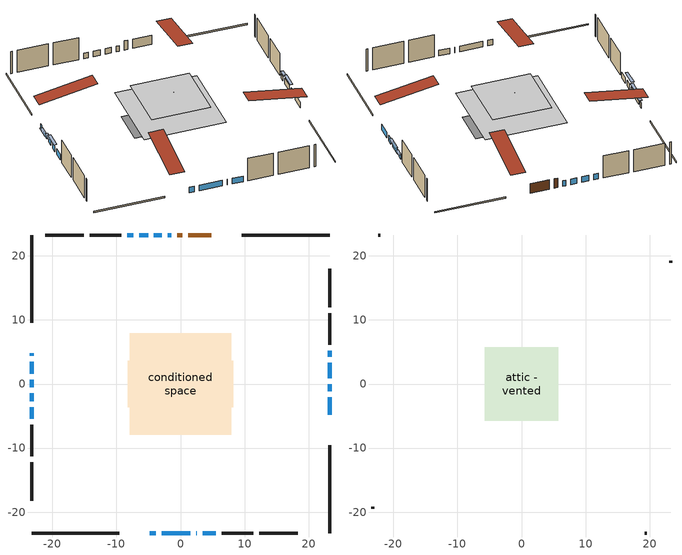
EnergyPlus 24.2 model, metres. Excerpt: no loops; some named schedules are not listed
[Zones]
conditioned space
 floor outside (Floor1 construction): -1,-1 -1,1 1,1 1,-1 z0
 floor outside (Floor2 construction): -1.86,-1.86 -1.86,1.86 1.86,1.86 1.86,-1.86 z0
 floor adiabatic (AdiabaticFloorConstruction): -7.91,-7.91 -7.91,7.91 7.91,7.91 7.91,-7.91 z2.44
 floor foundation (Slab1 construction): -8.22,-3.63 -8.22,3.63 8.22,3.63 8.22,-3.63 z0
 wall outside (RimJoist1 construction): 23.26,23.26 9.57,23.26 / -23.26,-23.26 -9.57,-23.26 / -23.26,23.26 -23.26,9.57 / 23.26,-23.26 23.26,-9.57 z0:0.3
 wall outside (AdiabaticWallConstruction 1): 4.83,23.26 1.19,23.26 / 0.26,23.26 -0.49,23.26 z0:2.03
 wall outside (AdiabaticWallConstruction): -1.42,23.26 -2,23.26 / -23.26,4.83 -23.26,4.37 / 23.26,-4.83 23.26,-2.09 / 23.26,-1.16 23.26,-0.02 / -2.92,23.26 -4.14,23.26 / -5.07,23.26 -6.44,23.26 / -4.83,-23.26 -3.88,-23.26 / -2.95,-23.26 1.51,-23.26 / -7.37,23.26 -8.29,23.26 / -23.26,0.69 -23.26,-0.53 / -23.26,-1.46 -23.26,-2.68 / 23.26,0.91 23.26,3.35 / 2.43,-23.26 2.52,-23.26 / 3.44,-23.26 5.51,-23.26 / -23.26,-3.61 -23.26,-5.44 z0:1.22; -23.26,3.45 -23.26,1.62 z0:0.61; 23.26,4.28 23.26,5.2 z0:0.92
 wall outside (Wall1 construction): -9.22,23.26 -14.16,23.26 / 6.44,-23.26 11.38,-23.26 / -23.26,-6.37 -23.26,-11.31 / 23.26,6.12 23.26,11.07 z0:4.88
 wall outside (Wall2 construction): -15.09,23.26 -21.1,23.26 / 12.31,-23.26 18.32,-23.26 / -23.26,-12.24 -23.26,-18.25 / 23.26,11.99 23.26,18 z0:4.88
 window (WindowConstruction): -1.42,23.26 -1.99,23.26 z0:1.22
 window (WindowConstruction 5): -23.26,4.83 -23.26,4.38 z0:1.22
 window (WindowConstruction 6): 23.26,-4.83 23.26,-2.09 z0:1.22
 window (WindowConstruction 7): 23.26,-1.16 23.26,-0.02 z0:1.22
 window (WindowConstruction 8): -2.92,23.26 -4.14,23.26 z0:1.22
 window (WindowConstruction 9): -5.07,23.26 -6.44,23.26 z0:1.22
 window (WindowConstruction 10): -4.83,-23.26 -3.88,-23.26 z0:1.22
 window (WindowConstruction 11): -2.95,-23.26 1.51,-23.26 z0:1.22
 window (WindowConstruction 1): -7.37,23.26 -8.29,23.26 z0:1.22
 window (WindowConstruction 12): -23.26,3.45 -23.26,1.62 z0:0.61
 window (WindowConstruction 13): -23.26,0.69 -23.26,-0.53 z0:1.22
 window (WindowConstruction 14): -23.26,-1.46 -23.26,-2.68 z0:1.22
 window (WindowConstruction 15): 23.26,0.91 23.26,3.35 z0:1.22
 window (WindowConstruction 16): 23.26,4.28 23.26,5.19 z0:0.91
 window (WindowConstruction 2): 2.44,-23.26 2.51,-23.26 z0:1.22
 window (WindowConstruction 3): 3.44,-23.26 5.51,-23.26 z0:1.22
 window (WindowConstruction 4): -23.26,-3.61 -23.26,-5.44 z0:1.22
 door (Door): 4.83,23.26 1.19,23.26 z0:2.03
 door (Door 1): 0.26,23.26 -0.49,23.26 z0:2.03
 ceiling adiabatic (AdiabaticFloorConstruction): 7.91,-7.91 7.91,7.91 -7.91,7.91 -7.91,-7.91 z2.44
 roof outside (Roof1 construction): -1,1 -1,-1 1,-1 1,1 z4.88
attic - vented
 floor to conditioned space (Floor3 construction Reversed): -5.71,-5.71 -5.71,5.71 5.71,5.71 5.71,-5.71 z4.88
 wall outside (Wall3 construction): -22.03,23.26 -22.33,23.26 / 19.25,-23.26 19.55,-23.26 / -23.26,-19.18 -23.26,-19.48 / 23.26,18.93 23.26,19.23 z0:4.88
 roof outside (Roof2 construction): 5.76,23.26,4.88 5.76,11.91,6.77 8.64,11.91,6.77 8.64,23.26,4.88; -5.76,-23.26,4.88 -5.76,-11.91,6.77 -8.64,-11.91,6.77 -8.64,-23.26,4.88; -23.26,5.76,4.88 -11.91,5.76,6.77 -11.91,8.64,6.77 -23.26,8.64,4.88; 23.26,-5.76,4.88 11.91,-5.76,6.77 11.91,-8.64,6.77 23.26,-8.64,4.88
shading: -23.26,1.24 -23.26,3.83 -23.79,3.83 -23.79,1.24 z0.99; -23.26,-0.91 -23.26,1.07 -23.79,1.07 -23.79,-0.91 z1.6; -23.26,-3.72 -23.26,-0.42 -23.79,-0.42 -23.79,-3.72 z2.26; 23.26,3.73 23.26,0.53 23.79,0.53 23.79,3.73 z1.6; 23.26,5.57 23.26,3.9 23.79,3.9 23.79,5.57 z1.3
[Building]
Building 1: Terrain=Suburbs
[Site:Location]
Vancouver Intl AP_BC: Latitude {deg}=49.19; Longitude {deg}=-123.18; Time Zone {hr}=-8; Elevation {m}=4; Keep Site Location Information=Yes
[Site:GroundTemperature:Shallow]
8.06451, 6.96315, 6.87495, 7.3976, 9.49575, 11.5841, 13.3946, 14.5416, 14.639, 13.7062, 11.9418, 9.91751
[Site:WaterMainsTemperature]
Calculation Method=Schedule; Temperature Schedule=mains temperature schedule
[Material] Roughness=Rough; Thermal Absorptance=0.9
Name | Thickness {m} | Conductivity {W/m-K} | Density {kg/m3} | Specific Heat {J/kg-K} | Solar Absorptance | Visible Absorptance
asphalt or fiberglass shingles | 0.00635 | 0.162714 | 1121.4 | 1465.45 | 0.4 | 0.4
ceiling loosefill ins | 0.169333 | 0.0480833 | 16.02 | 1046.75 | 0.7 | 0.7
ceiling stud and cavity | 0.1397 | 0.125533 | 65.682 | 1177.47 | 0.7 | 0.7
concrete 4.0 in. | 0.1016 | 1.803125 | 2242.8 | 837.4 | 0.7 | 0.7
door material | 0.04445 | 0.053851 | 512.64 | 1214.23 | 0.7 | 0.7
floor covering | 0.0127 | 0.0433444 | 54.468 | 1339.84 | 0.6 | 0.6
floor rigid ins; roof rigid ins | 0.051816 | 0.029427 | 32.04 | 1214.23 | 0.7 | 0.7
floor rigid ins 1; wall rigid ins | 0.512978 | 0.029427 | 32.04 | 1214.23 | 0.7 | 0.7
floor stud and cavity | 0.1397 | 0.474516 | 92.3553 | 1139.71 | 0.7 | 0.7
floor stud and cavity 1 | 0.1397 | 0.477371 | 92.3553 | 1139.71 | 0.7 | 0.7
floor stud and cavity 2 | 0.1397 | 1.75129 | 37.0049 | 1207.88 | 0.7 | 0.7
furniture material conditioned space 1 | 0.1524 | 0.115458 | 640.8 | 1214.23 | 0.6 | 0.6
gypsum board | 0.0127 | 0.160291 | 801 | 837.4 | 0.6 | 0.6
osb sheathing 0.5 in. | 0.0127 | 0.115458 | 512.64 | 1214.23 | 0.7 | 0.7
osb sheathing 0.75 in. | 0.01905 | 0.115458 | 512.64 | 1214.23 | 0.7 | 0.7
osb sheathing 2.0 in. | 0.0508 | 0.115458 | 512.64 | 1214.23 | 0.7 | 0.7
rim joist stud and cavity | 0.0508 | 0.0309689 | 125.044 | 1163.47 | 0.6 | 0.6
roof stud and cavity | 0.2032 | 0.119717 | 78.34581 | 1123.46 | 0.7 | 0.7
wall stud and cavity | 0.1397 | 0.10094 | 139.0536 | 1170.24 | 0.7 | 0.7
wall stud and cavity 1 | 0.1397 | 0.100429 | 139.0536 | 1170.24 | 0.7 | 0.7
wall stud and cavity 2 | 0.0889 | 8.12285 | 50.32683 | 1063.81 | 0.6 | 0.6
wall stud and cavity 3 | 0.0889 | 0.380278 | 52.3479 | 1209.89 | 0.7 | 0.7
wall stud and cavity 4 | 0.0889 | 0.391764 | 83.0341 | 1211.67 | 0.7 | 0.7
wood siding | 0.0254 | 0.102417 | 544.68 | 1172.36 | 0.4 | 0.4
wood siding 1 | 0.00254 | 0.102417 | 544.68 | 1172.36 | 0.4 | 0.4
wood siding 2; wood siding 3; wood siding 4 | 0.0254 | 0.102417 | 544.68 | 1172.36 | 0.7 | 0.7
[WindowMaterial:SimpleGlazingSystem]
Name | U-Factor {W/m2-K} | Solar Heat Gain Coefficient
WindowMaterial | 1.98105 | 0.56
WindowMaterial 1 | 1.90951 | 0.61
WindowMaterial 10 | 1.92882 | 0.59
WindowMaterial 2 | 2.39952 | 0.03
WindowMaterial 3 | 1.93847 | 0.59
WindowMaterial 4 | 1.967427 | 0.57
WindowMaterial 5 | 1.89872 | 0.62
WindowMaterial 6 | 1.88964 | 0.62
WindowMaterial 7 | 1.890774 | 0.62
WindowMaterial 8 | 1.91462 | 0.6
WindowMaterial 9 | 1.887935 | 0.62
[Construction]
AdiabaticFloorConstruction: floor stud and cavity 2, floor rigid ins 1, osb sheathing 0.75 in., floor covering
AdiabaticWallConstruction: wood siding 3, wall rigid ins, wall stud and cavity 3, gypsum board
AdiabaticWallConstruction 1: wood siding 4, wall rigid ins, wall stud and cavity 3, gypsum board
Door; Door 1: door material
Floor1 construction: floor stud and cavity, floor rigid ins, osb sheathing 0.75 in., floor covering
Floor2 construction: floor stud and cavity 1, floor rigid ins, osb sheathing 0.75 in., floor covering
Floor3 construction Reversed: gypsum board, ceiling stud and cavity, ceiling loosefill ins
furniture construction conditioned space 1: furniture material conditioned space 1
PartitionWallConstruction: gypsum board, wall stud and cavity 4, gypsum board
RimJoist1 construction: wood siding 2, osb sheathing 2.0 in., rim joist stud and cavity
Roof1 construction: asphalt or fiberglass shingles, roof rigid ins, osb sheathing 0.75 in., roof stud and cavity, gypsum board
Roof2 construction: asphalt or fiberglass shingles
Slab1 construction: concrete 4.0 in.
Wall1 construction: wood siding, osb sheathing 0.5 in., wall stud and cavity, gypsum board
Wall2 construction: wood siding, osb sheathing 0.5 in., wall stud and cavity 1, gypsum board
Wall3 construction: wood siding 1, wall stud and cavity 2
WindowConstruction: WindowMaterial
WindowConstruction 1; WindowConstruction 4; WindowConstruction 6: WindowMaterial 1
WindowConstruction 10: WindowMaterial 8
WindowConstruction 11: WindowMaterial 9
WindowConstruction 12; WindowConstruction 5: WindowMaterial 4
WindowConstruction 13; WindowConstruction 14; WindowConstruction 15; WindowConstruction 8: WindowMaterial 6
WindowConstruction 16: WindowMaterial 10
WindowConstruction 2: WindowMaterial 2
WindowConstruction 3: WindowMaterial 3
WindowConstruction 7: WindowMaterial 5
WindowConstruction 9: WindowMaterial 7
[Zone] Multiplier=1; Part of Total Floor Area=Yes
Name | Volume {m3}
attic - vented | 40.8614
conditioned space | 649.4
[Space]
Name | Zone | Volume {m3}
attic - vented 1 | attic - vented | 40.8614
conditioned space 1 | conditioned space | 649.4
[ZoneInfiltration:EffectiveLeakageArea]
infil attic - vented 1: Zone or Space=attic - vented 1; Schedule=Always On Discrete; Effective Air Leakage Area {cm2}=5401.24; Stack Coefficient=0.000470632; Wind Coefficient=1.46575e-05
[ZoneMixing]
whole house fan mix: Zone or Space=attic - vented; Schedule=Always On Continuous; Design Flow Rate Calculation Method=Flow/Zone; Design Flow Rate {m3/s}=0; Source Zone or Space=conditioned space
[SurfaceProperty:ExposedFoundationPerimeter]
Slab1: Exposed Perimeter Calculation Method=TotalExposedPerimeter; Total Exposed Perimeter {m}=47.421
[InternalMass] Zone or ZoneList=conditioned space; Space or SpaceList=conditioned space 1
Name | Construction | Surface Area {m2}
furniture mass conditioned space 1 | furniture construction conditioned space 1 | 154.92
partition wall mass | PartitionWallConstruction | 387.3
[Lights]
interior lighting: Zone or ZoneList or Space or SpaceList=conditioned space 1; Schedule=interior lighting schedule; Design Level Calculation Method=LightingLevel; Lighting Level {W}=343.2; Return Air Fraction=0; Fraction Radiant=0.6; Fraction Visible=0.2; Fraction Replaceable=1
[People]
occupants: Zone or ZoneList or Space or SpaceList=conditioned space 1; Number of People Schedule=occupants schedule; Number of People Calculation Method=People; Number of People=3; Fraction Radiant=0.314171; Sensible Heat Fraction=0.56303; Activity Level Schedule=occupants activity schedule; Carbon Dioxide Generation Rate {m3/s-W}=0; Enable ASHRAE 55 Comfort Warnings=No; Mean Radiant Temperature Calculation Type=EnclosureAveraged
[ElectricEquipment] Zone or ZoneList or Space or SpaceList=conditioned space 1; Design Level Calculation Method=EquipmentLevel
Name | Schedule | Design Level {W} | Fraction Latent | Fraction Radiant | Fraction Lost
clothes dryer | clothes dryer schedule | 140.772 | 0.015 | 0.081 | 0.85
clothes washer | clothes washer schedule | 32.1985 | 0.03 | 0.162 | 0.7
cooking range | cooking range schedule | 215.147 | 0.08 | 0.432 | 0.2
dishwasher | dishwasher schedule | 66.8632 | 0.3 | 0.18 | 0.4
fridge | fridge schedule | 72.9452 | 0 | 0.6 | 0
mech vent bath fan 0 | mech vent bath fan 0 schedule | 150.6 | 0 | 0 | 1
mech vent bath fan 1 | mech vent bath fan 1 schedule | 150.6 | 0 | 0 | 1
mech vent house fan | mech vent house fan schedule | 20 | 0 | 0 | 0.5
mech vent house fan cfis | mech vent house fan cfis schedule | 0 | 0 | 0 | 0
mech vent range fan 0 | mech vent range fan 0 schedule | 57 | 0 | 0 | 1
misc plug loads | misc plug loads schedule | 494.7 | 0.045 | 0.513 | 0.1
whole house fan | Always On Discrete | 0 | 0 | 0 | 1
[OtherEquipment] Zone or ZoneList or Space or SpaceList=conditioned space 1; Design Level Calculation Method=EquipmentLevel
Name | Fuel Type | Schedule | Design Level {W} | Fraction Latent | Fraction Radiant | Fraction Lost
clothes dryer 1 | Electricity | clothes dryer schedule | 0 | 0.015 | 0.081 | 0.85
cooking range 1 | Electricity | cooking range schedule | 0 | 0.08 | 0.432 | 0.2
general water use latent | None | general water use schedule | 62.594 | 1 | 0 | 0
general water use sensible | None | general water use schedule | -61.6891 | 0 | 0.6 | 0
mech vent house fan latent load | None | Always On Discrete | 0 | 1 | 0 | 0
mech vent house fan sensible load | None | Always On Discrete | 0 | 0 | 0 | 0
water heater energy adjustment1 | NaturalGas | Always On Discrete | 0.01 | 0 | 0 | 1
[ZoneInfiltration:DesignFlowRate] Zone or ZoneList or Space or SpaceList=conditioned space 1; Schedule=Always On Discrete; Design Flow Rate Calculation Method=Flow/Zone; Design Flow Rate {m3/s}=0
infil flow; natural vent flow; whole house fan flow
[Foundation:Kiva]
Foundation Kiva 1: Initial Indoor Air Temperature {C}=18; Wall Height Above Grade {m}=0.1016; Wall Depth Below Slab {m}=0.2032
[Foundation:Kiva:Settings]
Soil Conductivity {W/m-K}=0.849921; Soil Density {kg/m3}=1842.3; Soil Specific Heat {J/kg-K}=418.7; Ground Solar Absorptivity=0.9; Ground Thermal Absorptivity=0.9; Ground Surface Roughness {m}=0.03; Far-Field Width {m}=40; Deep-Ground Boundary Condition=ZeroFlux; Deep-Ground Depth {m}=40; Minimum Cell Dimension {m}=0.2; Maximum Cell Growth Coefficient=3; Simulation Timestep=Timestep
[Exterior:Lights]
exterior lighting: Schedule=exterior lighting schedule; Design Level {W}=75.6
[EnergyManagementSystem:GlobalVariable]
infil_program_Qfan
infil_program_Qinf
natural_vent_program_Qnv
natural_vent_program_Qwhf
[EnergyManagementSystem:Sensor]
Name | Output:Variable or Output:Meter Index Key | Output:Variable or Output:Meter
airflow_gain | infil flow | Infiltration Sensible Heat Gain Energy
airflow_gain_1 | natural vent flow | Infiltration Sensible Heat Gain Energy
airflow_gain_2 | whole house fan flow | Infiltration Sensible Heat Gain Energy
airflow_loss | infil flow | Infiltration Sensible Heat Loss Energy
airflow_loss_1 | natural vent flow | Infiltration Sensible Heat Loss Energy
airflow_loss_2 | whole house fan flow | Infiltration Sensible Heat Loss Energy
clg_load_cond |  | Cooling:EnergyTransfer:Zone:CONDITIONED SPACE
clg_sp_s; clg_sp_s_1 | cooling setpoint | Schedule Value
clothes_dryer_exhaust_0_sch_s | clothes dryer exhaust 0 schedule | Schedule Value
cool_season | cooling season schedule | Schedule Value
htg_load_cond |  | Heating:EnergyTransfer:Zone:CONDITIONED SPACE
htg_sp_s; htg_sp_s_1 | heating setpoint | Schedule Value
ig_ee_conv | clothes dryer | Electric Equipment Convective Heating Energy
ig_ee_conv_2 | cooking range | Electric Equipment Convective Heating Energy
ig_ee_conv_4 | fridge | Electric Equipment Convective Heating Energy
ig_ee_conv_5 | misc plug loads | Electric Equipment Convective Heating Energy
ig_ee_conv_6 | whole house fan | Electric Equipment Convective Heating Energy
ig_ee_rad | clothes dryer | Electric Equipment Radiant Heating Energy
ig_ee_rad_2 | cooking range | Electric Equipment Radiant Heating Energy
ig_ee_rad_4 | fridge | Electric Equipment Radiant Heating Energy
ig_ee_rad_5 | misc plug loads | Electric Equipment Radiant Heating Energy
ig_ee_rad_6 | whole house fan | Electric Equipment Radiant Heating Energy
ig_lgt_conv | interior lighting | Lights Convective Heating Energy
ig_lgt_rad | interior lighting | Lights Radiant Heating Energy
ig_lgt_vis | interior lighting | Lights Visible Radiation Heating Energy
ig_oe_conv | clothes dryer 1 | Other Equipment Convective Heating Energy
ig_oe_conv_1 | cooking range 1 | Other Equipment Convective Heating Energy
ig_oe_conv_2 | general water use latent | Other Equipment Convective Heating Energy
ig_oe_conv_3 | general water use sensible | Other Equipment Convective Heating Energy
ig_oe_conv_4 | water heater energy adjustment1 | Other Equipment Convective Heating Energy
ig_oe_rad | clothes dryer 1 | Other Equipment Radiant Heating Energy
ig_oe_rad_1 | cooking range 1 | Other Equipment Radiant Heating Energy
ig_oe_rad_2 | general water use latent | Other Equipment Radiant Heating Energy
ig_oe_rad_3 | general water use sensible | Other Equipment Radiant Heating Energy
ig_oe_rad_4 | water heater energy adjustment1 | Other Equipment Radiant Heating Energy
ig_ppl_conv | occupants | People Convective Heating Energy
ig_ppl_rad | occupants | People Radiant Heating Energy
im_conv | furniture mass conditioned space 1 | Surface Inside Face Convection Heat Gain Energy
im_conv_1 | partition wall mass | Surface Inside Face Convection Heat Gain Energy
im_ig | furniture mass conditioned space 1 | Surface Inside Face Internal Gains Radiation Heat Gain Energy
im_ig_1 | partition wall mass | Surface Inside Face Internal Gains Radiation Heat Gain Energy
im_lgt | furniture mass conditioned space 1 | Surface Inside Face Lights Radiation Heat Gain Energy
im_lgt_1 | partition wall mass | Surface Inside Face Lights Radiation Heat Gain Energy
im_sol | furniture mass conditioned space 1 | Surface Inside Face Solar Radiation Heat Gain Energy
im_sol_1 | partition wall mass | Surface Inside Face Solar Radiation Heat Gain Energy
im_surf | furniture mass conditioned space 1 | Surface Inside Face Net Surface Thermal Radiation Heat Gain Energy
im_surf_1 | partition wall mass | Surface Inside Face Net Surface Thermal Radiation Heat Gain Energy
mech_vent_bath_fan_0_sch_s | mech vent bath fan 0 schedule | Schedule Value
mech_vent_bath_fan_1_sch_s | mech vent bath fan 1 schedule | Schedule Value
mech_vent_range_fan_0_sch_s | mech vent range fan 0 schedule | Schedule Value
mv_conv | mech vent bath fan 0 | Electric Equipment Convective Heating Energy
mv_conv_1 | mech vent bath fan 1 | Electric Equipment Convective Heating Energy
mv_conv_2 | mech vent house fan | Electric Equipment Convective Heating Energy
mv_conv_3 | mech vent house fan cfis | Electric Equipment Convective Heating Energy
mv_conv_4 | mech vent range fan 0 | Electric Equipment Convective Heating Energy
mv_conv_5 | mech vent house fan latent load | Other Equipment Convective Heating Energy
mv_conv_6 | mech vent house fan sensible load | Other Equipment Convective Heating Energy
mv_rad | mech vent bath fan 0 | Electric Equipment Radiant Heating Energy
mv_rad_1 | mech vent bath fan 1 | Electric Equipment Radiant Heating Energy
mv_rad_2 | mech vent house fan | Electric Equipment Radiant Heating Energy
mv_rad_3 | mech vent house fan cfis | Electric Equipment Radiant Heating Energy
mv_rad_4 | mech vent range fan 0 | Electric Equipment Radiant Heating Energy
mv_rad_5 | mech vent house fan latent load | Other Equipment Radiant Heating Energy
mv_rad_6 | mech vent house fan sensible load | Other Equipment Radiant Heating Energy
natural_vent_s | natural vent schedule | Schedule Value
out_pb_s |  | Site Outdoor Air Barometric Pressure
out_wt_s |  | Site Outdoor Air Humidity Ratio
site_vw_s |  | Site Wind Speed
ss_back_out | Window1 | Surface Window Shortwave from Zone Back Out Window Heat Transfer Rate
ss_back_out_1 | Window10 | Surface Window Shortwave from Zone Back Out Window Heat Transfer Rate
ss_back_out_10 | Window23 | Surface Window Shortwave from Zone Back Out Window Heat Transfer Rate
ss_back_out_11 | Window24 | Surface Window Shortwave from Zone Back Out Window Heat Transfer Rate
ss_back_out_12 | Window25 | Surface Window Shortwave from Zone Back Out Window Heat Transfer Rate
ss_back_out_13 | Window27 | Surface Window Shortwave from Zone Back Out Window Heat Transfer Rate
ss_back_out_14 | Window3 | Surface Window Shortwave from Zone Back Out Window Heat Transfer Rate
ss_back_out_15 | Window5 | Surface Window Shortwave from Zone Back Out Window Heat Transfer Rate
ss_back_out_16 | Window8 | Surface Window Shortwave from Zone Back Out Window Heat Transfer Rate
ss_back_out_2 | Window11 | Surface Window Shortwave from Zone Back Out Window Heat Transfer Rate
ss_back_out_3 | Window14 | Surface Window Shortwave from Zone Back Out Window Heat Transfer Rate
ss_back_out_4 | Window15 | Surface Window Shortwave from Zone Back Out Window Heat Transfer Rate
ss_back_out_5 | Window16 | Surface Window Shortwave from Zone Back Out Window Heat Transfer Rate
ss_back_out_6 | Window17 | Surface Window Shortwave from Zone Back Out Window Heat Transfer Rate
ss_back_out_7 | Window18 | Surface Window Shortwave from Zone Back Out Window Heat Transfer Rate
ss_back_out_8 | Window2 | Surface Window Shortwave from Zone Back Out Window Heat Transfer Rate
ss_back_out_9 | Window21 | Surface Window Shortwave from Zone Back Out Window Heat Transfer Rate
ss_conv | Door1 | Surface Inside Face Convection Heat Gain Energy
ss_conv_1 | Door5 | Surface Inside Face Convection Heat Gain Energy
ss_conv_10 | Window2 | Surface Inside Face Convection Heat Gain Energy
ss_conv_11 | Window21 | Surface Inside Face Convection Heat Gain Energy
ss_conv_12 | Window23 | Surface Inside Face Convection Heat Gain Energy
ss_conv_13 | Window24 | Surface Inside Face Convection Heat Gain Energy
ss_conv_14 | Window25 | Surface Inside Face Convection Heat Gain Energy
ss_conv_15 | Window27 | Surface Inside Face Convection Heat Gain Energy
ss_conv_16 | Window3 | Surface Inside Face Convection Heat Gain Energy
ss_conv_17 | Window5 | Surface Inside Face Convection Heat Gain Energy
ss_conv_18 | Window8 | Surface Inside Face Convection Heat Gain Energy
ss_conv_2 | Window1 | Surface Inside Face Convection Heat Gain Energy
ss_conv_3 | Window10 | Surface Inside Face Convection Heat Gain Energy
ss_conv_4 | Window11 | Surface Inside Face Convection Heat Gain Energy
ss_conv_5 | Window14 | Surface Inside Face Convection Heat Gain Energy
ss_conv_6 | Window15 | Surface Inside Face Convection Heat Gain Energy
ss_conv_7 | Window16 | Surface Inside Face Convection Heat Gain Energy
ss_conv_8 | Window17 | Surface Inside Face Convection Heat Gain Energy
ss_conv_9 | Window18 | Surface Inside Face Convection Heat Gain Energy
ss_ig | Door1 | Surface Inside Face Internal Gains Radiation Heat Gain Energy
ss_ig_1 | Door5 | Surface Inside Face Internal Gains Radiation Heat Gain Energy
ss_ig_10 | Window2 | Surface Inside Face Internal Gains Radiation Heat Gain Energy
ss_ig_11 | Window21 | Surface Inside Face Internal Gains Radiation Heat Gain Energy
ss_ig_12 | Window23 | Surface Inside Face Internal Gains Radiation Heat Gain Energy
ss_ig_13 | Window24 | Surface Inside Face Internal Gains Radiation Heat Gain Energy
ss_ig_14 | Window25 | Surface Inside Face Internal Gains Radiation Heat Gain Energy
ss_ig_15 | Window27 | Surface Inside Face Internal Gains Radiation Heat Gain Energy
ss_ig_16 | Window3 | Surface Inside Face Internal Gains Radiation Heat Gain Energy
ss_ig_17 | Window5 | Surface Inside Face Internal Gains Radiation Heat Gain Energy
ss_ig_18 | Window8 | Surface Inside Face Internal Gains Radiation Heat Gain Energy
ss_ig_2 | Window1 | Surface Inside Face Internal Gains Radiation Heat Gain Energy
ss_ig_3 | Window10 | Surface Inside Face Internal Gains Radiation Heat Gain Energy
ss_ig_4 | Window11 | Surface Inside Face Internal Gains Radiation Heat Gain Energy
ss_ig_5 | Window14 | Surface Inside Face Internal Gains Radiation Heat Gain Energy
ss_ig_6 | Window15 | Surface Inside Face Internal Gains Radiation Heat Gain Energy
ss_ig_7 | Window16 | Surface Inside Face Internal Gains Radiation Heat Gain Energy
ss_ig_8 | Window17 | Surface Inside Face Internal Gains Radiation Heat Gain Energy
ss_ig_9 | Window18 | Surface Inside Face Internal Gains Radiation Heat Gain Energy
ss_lgt | Door1 | Surface Inside Face Lights Radiation Heat Gain Energy
ss_lgt_1 | Door5 | Surface Inside Face Lights Radiation Heat Gain Energy
ss_sol | Door1 | Surface Inside Face Solar Radiation Heat Gain Energy
ss_sol_1 | Door5 | Surface Inside Face Solar Radiation Heat Gain Energy
ss_surf | Door1 | Surface Inside Face Net Surface Thermal Radiation Heat Gain Energy
ss_surf_1 | Door5 | Surface Inside Face Net Surface Thermal Radiation Heat Gain Energy
ss_surf_10 | Window2 | Surface Inside Face Net Surface Thermal Radiation Heat Gain Energy
ss_surf_11 | Window21 | Surface Inside Face Net Surface Thermal Radiation Heat Gain Energy
ss_surf_12 | Window23 | Surface Inside Face Net Surface Thermal Radiation Heat Gain Energy
ss_surf_13 | Window24 | Surface Inside Face Net Surface Thermal Radiation Heat Gain Energy
ss_surf_14 | Window25 | Surface Inside Face Net Surface Thermal Radiation Heat Gain Energy
ss_surf_15 | Window27 | Surface Inside Face Net Surface Thermal Radiation Heat Gain Energy
ss_surf_16 | Window3 | Surface Inside Face Net Surface Thermal Radiation Heat Gain Energy
ss_surf_17 | Window5 | Surface Inside Face Net Surface Thermal Radiation Heat Gain Energy
ss_surf_18 | Window8 | Surface Inside Face Net Surface Thermal Radiation Heat Gain Energy
ss_surf_2 | Window1 | Surface Inside Face Net Surface Thermal Radiation Heat Gain Energy
ss_surf_3 | Window10 | Surface Inside Face Net Surface Thermal Radiation Heat Gain Energy
ss_surf_4 | Window11 | Surface Inside Face Net Surface Thermal Radiation Heat Gain Energy
ss_surf_5 | Window14 | Surface Inside Face Net Surface Thermal Radiation Heat Gain Energy
ss_surf_6 | Window15 | Surface Inside Face Net Surface Thermal Radiation Heat Gain Energy
ss_surf_7 | Window16 | Surface Inside Face Net Surface Thermal Radiation Heat Gain Energy
ss_surf_8 | Window17 | Surface Inside Face Net Surface Thermal Radiation Heat Gain Energy
ss_surf_9 | Window18 | Surface Inside Face Net Surface Thermal Radiation Heat Gain Energy
ss_trans_in | Window1 | Surface Window Transmitted Solar Radiation Rate
ss_trans_in_1 | Window10 | Surface Window Transmitted Solar Radiation Rate
ss_trans_in_10 | Window23 | Surface Window Transmitted Solar Radiation Rate
ss_trans_in_11 | Window24 | Surface Window Transmitted Solar Radiation Rate
ss_trans_in_12 | Window25 | Surface Window Transmitted Solar Radiation Rate
ss_trans_in_13 | Window27 | Surface Window Transmitted Solar Radiation Rate
